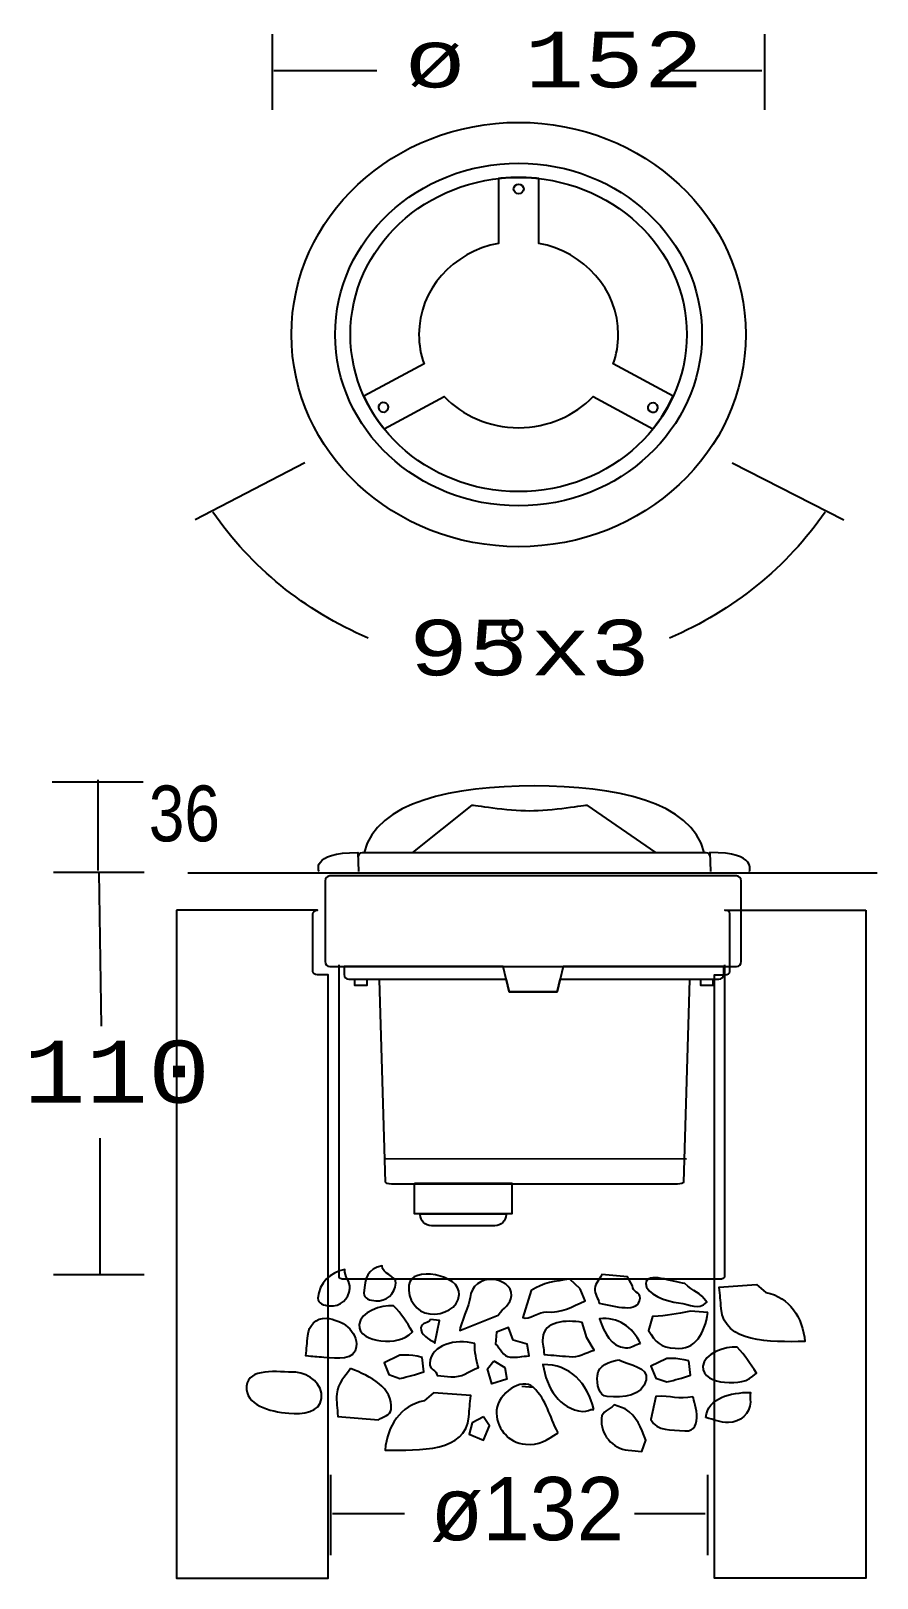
# Model space of a CAD drawing. Extents: x 37 to 163, y 47 to 276.
import ezdxf

# ---------------------------------------------------------------- set-up
doc = ezdxf.new("R2010")
doc.units = 0
doc.layers.add('LIVELLO_1', color=160, linetype='Continuous')
doc.styles.add('STD', font='txt')

# ---------------------------------------------------------------- blocks, each defined once
blk = doc.blocks.new('AI9-BLK5')
at = {"layer": 'LIVELLO_1', "color": 7}
blk.add_line((-0.59, -4.11), (1.11, -4.25), dxfattribs=at)
for points in [[(-4.72, -0.32), (-3.09, -1.32), (-2.82, -3.05), (-5.02, -3.72), (-5.68, -1.52)], [(-6.24, -8.66), (-7.95, -9.52), (-8.38, -11.23), (-6.24, -12.08), (-5.39, -9.95)]]:
    blk.add_lwpolyline(points, close=True, dxfattribs=at)
for points, knots in [([(-9.86, 9.48), (-10.04, 7.44), (-12.18, 6.44), (-14.22, 6.62), (-16.26, 6.8), (-17.51, 8.83), (-17.33, 10.88), (-17.07, 13.84), (-9.6, 12.44), (-9.86, 9.48)], [0, 0, 0, 0, 1, 1, 1, 2, 2, 2, 3, 3, 3, 3]), ([(-26.07, 10.4), (-26.21, 8.86), (-27.5, 7.66), (-29.04, 7.8), (-29.84, 7.87), (-30.88, 8.15), (-30.81, 8.95), (-30.61, 11.23), (-29.04, 12.78), (-26.83, 13.21), (-26.92, 12.1), (-25.98, 11.51), (-26.07, 10.4)], [0, 0, 0, 0, 1, 1, 1, 2, 2, 2, 3, 3, 3, 4, 4, 4, 4]), ([(-19.25, 11.16), (-19.39, 9.61), (-20.68, 8.42), (-22.22, 8.55), (-23.02, 8.62), (-24.06, 8.9), (-23.99, 9.7), (-23.79, 11.99), (-23.51, 13.32), (-21.3, 13.75), (-21.39, 12.64), (-19.16, 12.27), (-19.25, 11.16)], [0, 0, 0, 0, 1, 1, 1, 2, 2, 2, 3, 3, 3, 4, 4, 4, 4]), ([(-2.12, 9.36), (-2.24, 7.97), (-3.35, 7.54), (-4.09, 6.42), (-4.09, 6.42), (-9.79, 4.16), (-9.79, 4.16), (-9.71, 5.01), (-8.32, 8.19), (-8.25, 9.04), (-8.1, 10.73), (-6.61, 11.89), (-4.91, 11.74), (-3.53, 11.62), (-2, 10.73), (-2.12, 9.36)], [0, 0, 0, 0, 1, 1, 1, 2, 2, 2, 3, 3, 3, 4, 4, 4, 5, 5, 5, 5]), ([(8.09, 10.33), (8.09, 10.33), (8.79, 8.56), (8.79, 8.56), (6.79, 7.66), (5.31, 6.72), (3.09, 6.92), (2.02, 7.01), (0.49, 5.68), (-0.44, 6.09), (-0.44, 6.09), (0.8, 10.11), (0.8, 10.11), (2.61, 11.23), (4.34, 11.51), (6.51, 11.75), (6.51, 11.75), (8.09, 10.33), (8.09, 10.33)], [0, 0, 0, 0, 1, 1, 1, 2, 2, 2, 3, 3, 3, 4, 4, 4, 5, 5, 5, 6, 6, 6, 6]), ([(15.83, 10.77), (15.75, 9.92), (17.03, 9.81), (16.95, 8.96), (16.75, 6.62), (13.21, 7.79), (10.9, 8.2), (10.75, 8.97), (10.16, 9.55), (10.23, 10.4), (10.31, 11.25), (10.99, 11.73), (11.27, 12.45), (11.27, 12.45), (15.09, 12.12), (15.09, 12.12), (15.09, 12.12), (15.83, 10.77), (15.83, 10.77)], [0, 0, 0, 0, 1, 1, 1, 2, 2, 2, 3, 3, 3, 4, 4, 4, 5, 5, 5, 6, 6, 6, 6]), ([(23.58, 11.14), (24.84, 9.85), (25.85, 9.89), (26.84, 8.38), (25.48, 7.06), (24.53, 8.08), (22.62, 8.25), (21.07, 8.39), (17.67, 9.59), (17.8, 11.14), (17.97, 12.99), (21.73, 11.3), (23.58, 11.14)], [0, 0, 0, 0, 1, 1, 1, 2, 2, 2, 3, 3, 3, 4, 4, 4, 4]), ([(34.22, 10.98), (34.22, 10.98), (28.69, 10.61), (28.69, 10.61), (28.8, 9.33), (28.86, 8.7), (28.97, 7.42), (29.43, 2.22), (36.14, 2.48), (41.38, 2.52), (41.07, 6.13), (39.1, 9.06), (35.61, 9.82), (35.61, 9.82), (34.22, 10.98), (34.22, 10.98)], [0, 0, 0, 0, 1, 1, 1, 2, 2, 2, 3, 3, 3, 4, 4, 4, 5, 5, 5, 5]), ([(-19.6, 7.84), (-18.35, 6.55), (-17.75, 5.5), (-16.77, 3.98), (-18.13, 2.67), (-19.57, 2.48), (-21.49, 2.65), (-23.03, 2.79), (-24.84, 3.51), (-24.7, 5.05), (-24.54, 6.9), (-21.46, 8), (-19.6, 7.84)], [0, 0, 0, 0, 1, 1, 1, 2, 2, 2, 3, 3, 3, 4, 4, 4, 4]), ([(26.99, 6.82), (26.5, 3.76), (25.22, 1.25), (22.14, 1.52), (20.01, 1.7), (19.22, 2.37), (18.2, 4.17), (18.2, 4.17), (18.81, 6.25), (18.81, 6.25), (21.06, 6.37), (22.26, 6.59), (24.44, 7.04), (24.44, 7.04), (26.99, 6.82), (26.99, 6.82)], [0, 0, 0, 0, 1, 1, 1, 2, 2, 2, 3, 3, 3, 4, 4, 4, 5, 5, 5, 5]), ([(-29.6, 5.98), (-31.02, 6.1), (-32.19, 4.84), (-32.31, 3.42), (-32.42, 2.24), (-32.48, 1.56), (-32.58, 0.39), (-31.53, 0.3), (-30.97, 0.25), (-29.92, 0.16), (-27.95, -0.02), (-25.29, -0.25), (-25.12, 1.73), (-24.91, 4.14), (-27.19, 5.77), (-29.6, 5.98)], [0, 0, 0, 0, 1, 1, 1, 2, 2, 2, 3, 3, 3, 4, 4, 4, 5, 5, 5, 5]), ([(-14.14, 5.78), (-14.14, 5.78), (-12.76, 5.66), (-12.76, 5.66), (-12.76, 5.66), (-13.48, 2.3), (-13.48, 2.3), (-14.38, 3.02), (-15.63, 3.45), (-15.53, 4.62), (-15.47, 5.25), (-14.4, 5.27), (-14.14, 5.78)], [0, 0, 0, 0, 1, 1, 1, 2, 2, 2, 3, 3, 3, 4, 4, 4, 4]), ([(-1.86, 2.74), (-1.86, 2.74), (0.23, 2.14), (0.23, 2.14), (0.23, 2.14), (0.5, 0.4), (0.5, 0.4), (-0.57, 0.38), (-1.23, 0.12), (-2.29, 0.22), (-3.46, 0.32), (-3.68, 1.51), (-4.48, 2.12), (-4.48, 2.12), (-4.33, 3.93), (-4.33, 3.93), (-4.33, 3.93), (-2.55, 4.62), (-2.55, 4.62), (-2.55, 4.62), (-1.86, 2.74), (-1.86, 2.74)], [0, 0, 0, 0, 1, 1, 1, 2, 2, 2, 3, 3, 3, 4, 4, 4, 5, 5, 5, 6, 6, 6, 7, 7, 7, 7]), ([(9.03, 3.06), (9.03, 3.06), (10.15, 1.25), (10.15, 1.25), (8.73, 0.84), (7.92, 0.16), (6.43, 0.29), (4.95, 0.42), (4.21, 0.48), (2.72, 0.61), (2.7, 1.58), (2.43, 2.14), (2.51, 3.09), (2.72, 5.53), (5.95, 5.79), (8.38, 5.36), (8.38, 5.36), (9.03, 3.06), (9.03, 3.06)], [0, 0, 0, 0, 1, 1, 1, 2, 2, 2, 3, 3, 3, 4, 4, 4, 5, 5, 5, 6, 6, 6, 6]), ([(17.01, 2.26), (16.25, 2.11), (15.66, 1.52), (14.81, 1.6), (12.58, 1.79), (11.69, 3.8), (10.91, 5.9), (13.61, 6.19), (15.83, 4.72), (17.01, 2.26)], [0, 0, 0, 0, 1, 1, 1, 2, 2, 2, 3, 3, 3, 3]), ([(-7.56, 2.24), (-7.58, 0.85), (-7.33, -0.03), (-7.02, -1.34), (-8.67, -1.94), (-9.39, -2.84), (-11.1, -2.69), (-11.84, -2.63), (-12.37, -2.58), (-13.11, -2.51), (-13.15, -1.77), (-14.31, -1.56), (-14.24, -0.71), (-13.98, 2.16), (-10.39, 2.92), (-7.56, 2.24)], [0, 0, 0, 0, 1, 1, 1, 2, 2, 2, 3, 3, 3, 4, 4, 4, 5, 5, 5, 5]), ([(-15.37, 0.18), (-15.37, 0.18), (-15.13, -1.98), (-15.13, -1.98), (-16.45, -2.4), (-17.33, -2.64), (-18.64, -2.95), (-18.64, -2.95), (-20.3, -2.38), (-20.3, -2.38), (-20.3, -2.38), (-21, -0.61), (-21, -0.61), (-21, -0.61), (-18.77, 0.48), (-18.77, 0.48), (-18.77, 0.48), (-17.36, 0.68), (-15.37, 0.18)], [0, 0, 0, 0, 1, 1, 1, 2, 2, 2, 3, 3, 3, 4, 4, 4, 5, 5, 5, 6, 6, 6, 6]), ([(24.19, -0.32), (24.19, -0.32), (24.43, -2.48), (24.43, -2.48), (23.11, -2.9), (22.24, -3.14), (20.93, -3.46), (20.93, -3.46), (19.26, -2.88), (19.26, -2.88), (19.26, -2.88), (18.56, -1.11), (18.56, -1.11), (18.56, -1.11), (20.8, -0.02), (20.8, -0.02), (20.8, -0.02), (22.2, 0.17), (24.19, -0.32)], [0, 0, 0, 0, 1, 1, 1, 2, 2, 2, 3, 3, 3, 4, 4, 4, 5, 5, 5, 6, 6, 6, 6]), ([(31.35, 1.68), (32.61, 0.38), (33.2, -0.67), (34.19, -2.18), (32.83, -3.5), (31.38, -3.68), (29.47, -3.51), (27.92, -3.38), (26.12, -2.66), (26.25, -1.12), (26.42, 0.74), (29.5, 1.84), (31.35, 1.68)], [0, 0, 0, 0, 1, 1, 1, 2, 2, 2, 3, 3, 3, 4, 4, 4, 4]), ([(-34.1, -2.03), (-32, -2.21), (-30.08, -3.81), (-30.27, -5.91), (-30.45, -7.95), (-33.09, -8.28), (-35.13, -8.1), (-37.97, -7.85), (-41.62, -6.91), (-41.37, -4.07), (-41.14, -1.35), (-36.83, -1.98), (-34.1, -2.03)], [0, 0, 0, 0, 1, 1, 1, 2, 2, 2, 3, 3, 3, 4, 4, 4, 4]), ([(-25.96, -1.46), (-22.97, -2.68), (-19.68, -4.25), (-19.97, -7.55), (-20.05, -8.5), (-21.12, -8.51), (-21.82, -9.1), (-21.82, -9.1), (-27.87, -8.57), (-27.87, -8.57), (-27.87, -7.28), (-28.12, -6.51), (-28.01, -5.24), (-27.86, -3.54), (-26.83, -2.77), (-25.96, -1.46)], [0, 0, 0, 0, 1, 1, 1, 2, 2, 2, 3, 3, 3, 4, 4, 4, 5, 5, 5, 5]), ([(10.09, -7.54), (9.46, -7.49), (9.1, -7.88), (8.47, -7.83), (4.96, -7.52), (3.1, -4.36), (2.55, -0.89), (6.51, -0.81), (9.16, -3.61), (10.09, -7.54)], [0, 0, 0, 0, 1, 1, 1, 2, 2, 2, 3, 3, 3, 3]), ([(13.82, -0.21), (12.41, -0.41), (10.75, -1.01), (10.62, -2.5), (10.51, -3.77), (10.79, -5.51), (12.06, -5.62), (14.5, -5.83), (17.31, -5.54), (17.84, -3.13), (18.22, -1.24), (15.46, -1), (13.82, -0.21)], [0, 0, 0, 0, 1, 1, 1, 2, 2, 2, 3, 3, 3, 4, 4, 4, 4]), ([(4.8, -11), (3.1, -12.13), (1.96, -12.89), (-0.06, -12.71), (-2.61, -12.49), (-4.54, -10.18), (-4.32, -7.63), (-4.11, -5.19), (-0.58, -2.72), (1.11, -4.25), (3.18, -6.25), (3.42, -8.41), (4.8, -11)], [0, 0, 0, 0, 1, 1, 1, 2, 2, 2, 3, 3, 3, 4, 4, 4, 4]), ([(-13.69, -5.1), (-13.69, -5.1), (-8.16, -5.47), (-8.16, -5.47), (-8.27, -6.75), (-8.33, -7.39), (-8.44, -8.66), (-8.9, -13.86), (-15.61, -13.6), (-20.85, -13.56), (-20.54, -9.96), (-18.57, -7.02), (-15.08, -6.26), (-15.08, -6.26), (-13.69, -5.1), (-13.69, -5.1)], [0, 0, 0, 0, 1, 1, 1, 2, 2, 2, 3, 3, 3, 4, 4, 4, 5, 5, 5, 5]), ([(14.76, -7.44), (16.47, -8.66), (17.1, -10.11), (17.78, -12.09), (17.78, -12.09), (17.2, -13.76), (17.2, -13.76), (16.46, -13.69), (15.93, -13.65), (15.19, -13.58), (12.85, -13.38), (11.01, -11.18), (11.22, -8.85), (11.31, -7.78), (12.39, -7.66), (13.1, -6.87), (13.1, -6.87), (14.76, -7.44), (14.76, -7.44)], [0, 0, 0, 0, 1, 1, 1, 2, 2, 2, 3, 3, 3, 4, 4, 4, 5, 5, 5, 6, 6, 6, 6]), ([(23.58, -10.72), (21.46, -10.53), (19.55, -10.83), (18.53, -9.03), (18.53, -9.03), (19.3, -5.6), (19.3, -5.6), (21.56, -5.48), (22.6, -6.11), (24.78, -5.66), (24.78, -5.66), (26.66, -10.99), (23.58, -10.72)], [0, 0, 0, 0, 1, 1, 1, 2, 2, 2, 3, 3, 3, 4, 4, 4, 4]), ([(26.71, -8.73), (27.95, -9.1), (28.76, -9.48), (30.06, -9.48), (31.8, -9.48), (33.29, -8.17), (33.29, -6.44), (33.29, -5.88), (33.23, -5.57), (33.29, -5.01), (30.37, -5.01), (26.96, -5.82), (26.71, -8.73)], [0, 0, 0, 0, 1, 1, 1, 2, 2, 2, 3, 3, 3, 4, 4, 4, 4])]:
    blk.add_open_spline(points, degree=3, knots=knots, dxfattribs=at)
blk = doc.blocks.new('AI9-BLK2')
at = {"layer": 'LIVELLO_1', "color": 7}
for points in [[(-50.8, 48.55), (-50.8, 48.55), (-29.91, 48.55), (-29.91, 48.55), (-30.3, 48.55), (-30.62, 48.32), (-30.62, 48.04), (-30.62, 48.04), (-30.62, 39.47), (-30.62, 39.47), (-30.62, 39.2), (-30.3, 38.97), (-29.91, 38.97), (-29.91, 38.97), (-28.35, 38.97), (-28.35, 38.97), (-28.35, 38.97), (-28.35, -50.46), (-28.35, -50.46), (-28.35, -50.46), (-50.8, -50.46), (-50.8, -50.46), (-50.8, -50.46), (-50.8, 48.55), (-50.8, 48.55)], [(51.37, 48.55), (51.37, 48.55), (30.49, 48.55), (30.49, 48.55), (30.88, 48.55), (31.2, 48.32), (31.2, 48.04), (31.2, 48.04), (31.2, 39.47), (31.2, 39.47), (31.2, 39.2), (30.88, 38.97), (30.49, 38.97), (30.49, 38.97), (28.93, 38.97), (28.93, 38.97), (28.93, 38.97), (28.93, -50.46), (28.93, -50.46), (28.93, -50.46), (51.37, -50.46), (51.37, -50.46), (51.37, -50.46), (51.37, 48.55), (51.37, 48.55)]]:
    blk.add_open_spline(points, degree=3, knots=[0, 0, 0, 0, 1, 1, 1, 2, 2, 2, 3, 3, 3, 4, 4, 4, 5, 5, 5, 6, 6, 6, 7, 7, 7, 8, 8, 8, 8], dxfattribs=at)
blk = doc.blocks.new('AI9-BLK1')
at = {"layer": 'LIVELLO_1', "color": 7}
for p, q in [((-26.36, 102.52), (-26.36, 113.72)), ((46.63, 102.53), (46.63, 113.73)), ((-10.88, 108.28), (-26.13, 108.28)), ((46.2, 108.28), (30.9, 108.28)), ((-21.53, 50.19), (-37.82, 41.73)), ((41.79, 50.19), (58.32, 41.73)), ((-58.98, 2.9), (-45.53, 2.9)), ((-52.19, -10.28), (-52.19, 3.17)), ((-58.83, -10.5), (-45.38, -10.5)), ((-52.1, -10.5), (-51.76, -33.34)), ((-38.91, -10.59), (63.26, -10.59)), ((-17.23, -10.59), (44.47, -10.59)), ((-0.91, -26.39), (0.08, -26.39)), ((3.34, -26.39), (4.33, -26.39)), ((20.36, -26.39), (21.35, -26.39)), ((24.62, -26.39), (25.61, -26.39)), ((11.85, -28.27), (12.84, -28.27)), ((-51.94, -49.94), (-51.94, -70.1)), ((-9.55, -52.98), (35.01, -53)), ((-58.83, -70.15), (-45.38, -70.15)), ((-17.68, -111.75), (-17.68, -99.85)), ((38.18, -111.75), (38.18, -99.84)), ((-6.77, -105.63), (-17.46, -105.63)), ((37.76, -105.63), (27.3, -105.63))]:
    blk.add_line(p, q, dxfattribs=at)
for points in [[(7.83, -24.49), (16.72, -24.49), (15.83, -28.27), (8.72, -28.27)], [(-14.14, -26.39), (-12.36, -26.39), (-12.36, -27.29), (-14.14, -27.29)], [(37.15, -26.39), (38.93, -26.39), (38.93, -27.29), (37.15, -27.29)], [(-5.31, -56.61), (9.13, -56.61), (9.13, -61.14), (-5.31, -61.14)]]:
    blk.add_lwpolyline(points, close=True, dxfattribs=at)
for points in [[(-10.58, -26.39), (-0.91, -26.39), (8.28, -26.39), (8.72, -28.27), (15.83, -28.27), (16.27, -26.39), (25.61, -26.39), (35.37, -26.39)], [(7.6, -26.39), (8.25, -26.39), (8.59, -27.74)], [(16.11, -27.17), (16.3, -26.39), (17.1, -26.39)]]:
    blk.add_lwpolyline(points, dxfattribs=at)
for centre, major_axis, ratio in [((10.13, 69.2), (-33.67, 0), 0.934243), ((10.13, 69.2), (-27.18, 0), 0.93431), ((10.13, 69.2), (-24.93, 0), 0.934304), ((10.14, 90.78), (-0.75, 0), 0.934759)]:
    blk.add_ellipse(centre, major_axis=major_axis, ratio=ratio, dxfattribs=at)
for points, knots in [([(-4.64, 69.2), (-4.64, 75.86), (0.41, 81.42), (7.14, 82.72), (7.14, 82.72), (7.14, 92.32), (7.14, 92.32), (8.12, 92.44), (9.12, 92.49), (10.13, 92.49), (11.15, 92.49), (12.15, 92.44), (13.13, 92.32), (13.13, 92.32), (13.13, 82.72), (13.13, 82.72), (19.85, 81.42), (24.91, 75.86), (24.91, 69.2), (24.91, 67.68), (24.65, 66.23), (24.17, 64.86), (24.17, 64.86), (33.02, 60.08), (33.02, 60.08), (32.24, 58.34), (31.23, 56.71), (30.02, 55.23), (30.02, 55.23), (21.16, 60.01), (21.16, 60.01), (18.46, 57.18), (14.52, 55.39), (10.13, 55.39), (5.75, 55.39), (1.82, 57.18), (-0.89, 60.01), (-0.89, 60.01), (-9.81, 55.21), (-9.81, 55.21), (-11.02, 56.69), (-12.03, 58.31), (-12.81, 60.05), (-12.81, 60.05), (-3.89, 64.85), (-3.89, 64.85), (-4.38, 66.22), (-4.64, 67.68), (-4.64, 69.2)], [0, 0, 0, 0, 1, 1, 1, 2, 2, 2, 3, 3, 3, 4, 4, 4, 5, 5, 5, 6, 6, 6, 7, 7, 7, 8, 8, 8, 9, 9, 9, 10, 10, 10, 11, 11, 11, 12, 12, 12, 13, 13, 13, 14, 14, 14, 15, 15, 15, 16, 16, 16, 16]), ([(-9.54, 57.8), (-9.89, 57.61), (-10.35, 57.72), (-10.56, 58.06), (-10.77, 58.39), (-10.64, 58.82), (-10.28, 59.02), (-9.93, 59.21), (-9.47, 59.09), (-9.26, 58.76), (-9.05, 58.42), (-9.18, 58), (-9.54, 57.8)], [0, 0, 0, 0, 1, 1, 1, 2, 2, 2, 3, 3, 3, 4, 4, 4, 4]), ([(30.41, 58.98), (30.77, 58.79), (30.89, 58.36), (30.68, 58.02), (30.48, 57.69), (30.02, 57.57), (29.66, 57.77), (29.3, 57.96), (29.18, 58.39), (29.38, 58.72), (29.59, 59.06), (30.05, 59.17), (30.41, 58.98)], [0, 0, 0, 0, 1, 1, 1, 2, 2, 2, 3, 3, 3, 4, 4, 4, 4]), ([(-12.78, -7.59), (-10.86, 0), (0.48, 2.27), (12.44, 2.27), (24.4, 2.27), (35.75, 0), (37.66, -7.59), (37.66, -7.59), (-12.78, -7.59), (-12.78, -7.59)], [0, 0, 0, 0, 1, 1, 1, 2, 2, 2, 3, 3, 3, 3]), ([(-5.55, -7.59), (-5.55, -7.59), (3.23, -0.55), (3.23, -0.55), (3.23, -0.55), (8.58, -1.39), (11.75, -1.39), (14.91, -1.39), (20.26, -0.55), (20.26, -0.55), (20.26, -0.55), (30.43, -7.59), (30.43, -7.59)], [0, 0, 0, 0, 1, 1, 1, 2, 2, 2, 3, 3, 3, 4, 4, 4, 4]), ([(-19.45, -10.41), (-19.45, -10.41), (-20.81, -7.59), (-13.68, -7.59), (-13.68, -7.59), (-13.6, -10.41), (-13.6, -10.41)], [0, 0, 0, 0, 1, 1, 1, 2, 2, 2, 2]), ([(-13.6, -8.19), (-13.6, -7.86), (-13.34, -7.59), (-13, -7.59), (-13, -7.59), (37.89, -7.59), (37.89, -7.59), (38.22, -7.59), (38.49, -7.86), (38.49, -8.19)], [0, 0, 0, 0, 1, 1, 1, 2, 2, 2, 3, 3, 3, 3]), ([(44.34, -10.41), (44.34, -10.41), (45.62, -7.59), (38.49, -7.59), (38.49, -7.59), (38.58, -10.41), (38.58, -10.41)], [0, 0, 0, 0, 1, 1, 1, 2, 2, 2, 2]), ([(-17.85, -11.07), (-17.85, -11.07), (42.43, -11.07), (42.43, -11.07), (42.82, -11.07), (43.14, -11.39), (43.14, -11.78), (43.14, -11.78), (43.14, -23.77), (43.14, -23.77), (43.14, -24.17), (42.82, -24.49), (42.43, -24.49), (42.43, -24.49), (-17.85, -24.49), (-17.85, -24.49), (-18.24, -24.49), (-18.56, -24.17), (-18.56, -23.77), (-18.56, -23.77), (-18.56, -11.78), (-18.56, -11.78), (-18.56, -11.39), (-18.24, -11.07), (-17.85, -11.07)], [0, 0, 0, 0, 1, 1, 1, 2, 2, 2, 3, 3, 3, 4, 4, 4, 5, 5, 5, 6, 6, 6, 7, 7, 7, 8, 8, 8, 8]), ([(40.63, -24.25), (40.63, -24.25), (40.63, -70.53), (40.63, -70.53), (40.63, -70.71), (40.31, -70.85), (39.91, -70.85), (39.91, -70.85), (-15.74, -70.85), (-15.74, -70.85), (-16.14, -70.85), (-16.45, -70.71), (-16.45, -70.53), (-16.45, -70.53), (-16.45, -24.25), (-16.45, -24.25)], [0, 0, 0, 0, 1, 1, 1, 2, 2, 2, 3, 3, 3, 4, 4, 4, 5, 5, 5, 5]), ([(-15.03, -26.39), (-15.42, -26.39), (-15.74, -26.08), (-15.74, -25.69), (-15.74, -25.69), (-15.74, -24.49), (-15.74, -24.49), (-15.74, -24.49), (7.83, -24.49), (7.83, -24.49), (7.83, -24.49), (8.28, -26.39), (8.28, -26.39), (8.28, -26.39), (-15.03, -26.39), (-15.03, -26.39)], [0, 0, 0, 0, 1, 1, 1, 2, 2, 2, 3, 3, 3, 4, 4, 4, 5, 5, 5, 5]), ([(16.72, -24.49), (16.72, -24.49), (40.53, -24.49), (40.53, -24.49), (40.53, -24.49), (40.53, -25.69), (40.53, -25.69), (40.53, -26.08), (40.21, -26.39), (39.81, -26.39), (39.81, -26.39), (16.27, -26.39), (16.27, -26.39), (16.27, -26.39), (16.72, -24.49), (16.72, -24.49)], [0, 0, 0, 0, 1, 1, 1, 2, 2, 2, 3, 3, 3, 4, 4, 4, 5, 5, 5, 5]), ([(35.48, -26.46), (35.48, -26.46), (34.59, -56.48), (34.59, -56.48), (34.59, -56.63), (34.19, -56.76), (33.7, -56.76), (33.7, -56.76), (-8.7, -56.76), (-8.7, -56.76), (-9.19, -56.76), (-9.59, -56.63), (-9.59, -56.48), (-9.59, -56.48), (-10.48, -26.46), (-10.48, -26.46)], [0, 0, 0, 0, 1, 1, 1, 2, 2, 2, 3, 3, 3, 4, 4, 4, 5, 5, 5, 5]), ([(-4.46, -61.14), (-4.46, -61.14), (-4.46, -61.27), (-4.46, -61.27), (-4.46, -62.19), (-3.71, -62.94), (-2.79, -62.94), (-2.79, -62.94), (6.61, -62.94), (6.61, -62.94), (7.54, -62.94), (8.28, -62.19), (8.28, -61.27), (8.28, -61.27), (8.28, -61.14), (8.28, -61.14), (8.28, -61.14), (-4.46, -61.14), (-4.46, -61.14)], [0, 0, 0, 0, 1, 1, 1, 2, 2, 2, 3, 3, 3, 4, 4, 4, 5, 5, 5, 6, 6, 6, 6])]:
    blk.add_open_spline(points, degree=3, knots=knots, dxfattribs=at)
for points in [[(-12.17, 24.2), (-21.62, 28.24), (-29.62, 34.76), (-35.17, 42.86)], [(55.55, 42.88), (50, 34.77), (41.95, 28.25), (32.5, 24.21)]]:
    blk.add_open_spline(points, degree=3, dxfattribs=at)
for name, p in [('AI9-BLK2', (10.23, -64.7)), ('AI9-BLK5', (11.19, -82.62))]:
    blk.add_blockref(name, p, dxfattribs=at)
at = {"layer": 'LIVELLO_1', "color": 7, "attachment_point": 1, "style": 'STD'}
for s, insert, char_height in [('\\fCourier|b0|i0;\\H8.2382;\\W1.07;\\C7;ø 152', (-6.65, 114.08), 8.2382), ('\\fCourier|b0|i0;\\H8.2382;\\W1.07;\\C7;95', (-6.16, 26.91), 8.2382), ('\\fSymbol|b0|i0;\\H8.2382;\\W1.07;\\C7;°', (6.85, 26.91), 8.2382), ('\\fCourier|b0|i0;\\H8.2382;\\W1.07;\\C7;x3', (11.92, 26.91), 8.2382), ('\\fArial Narrow|b0|i0;\\H8.2794;\\C7;36', (-44.68, 2.34), 8.2794), ('\\fCourier|b0|i0;\\H9.2085;\\C7;110', (-63.26, -35.48), 9.2085), ('\\fMyriad Roman|b0|i0;\\H9.3770;\\C7;ø132', (-2.85, -100.17), 9.377)]:
    blk.add_mtext(s, dxfattribs=dict(at, insert=insert, char_height=char_height))

msp = doc.modelspace()

# ---------------------------------------------------------------- block references
at = {"layer": 'LIVELLO_1', "color": 7}
msp.add_blockref('AI9-BLK1', (99.400651, 161.759722), dxfattribs=at)

doc.saveas('drawing.dxf')
